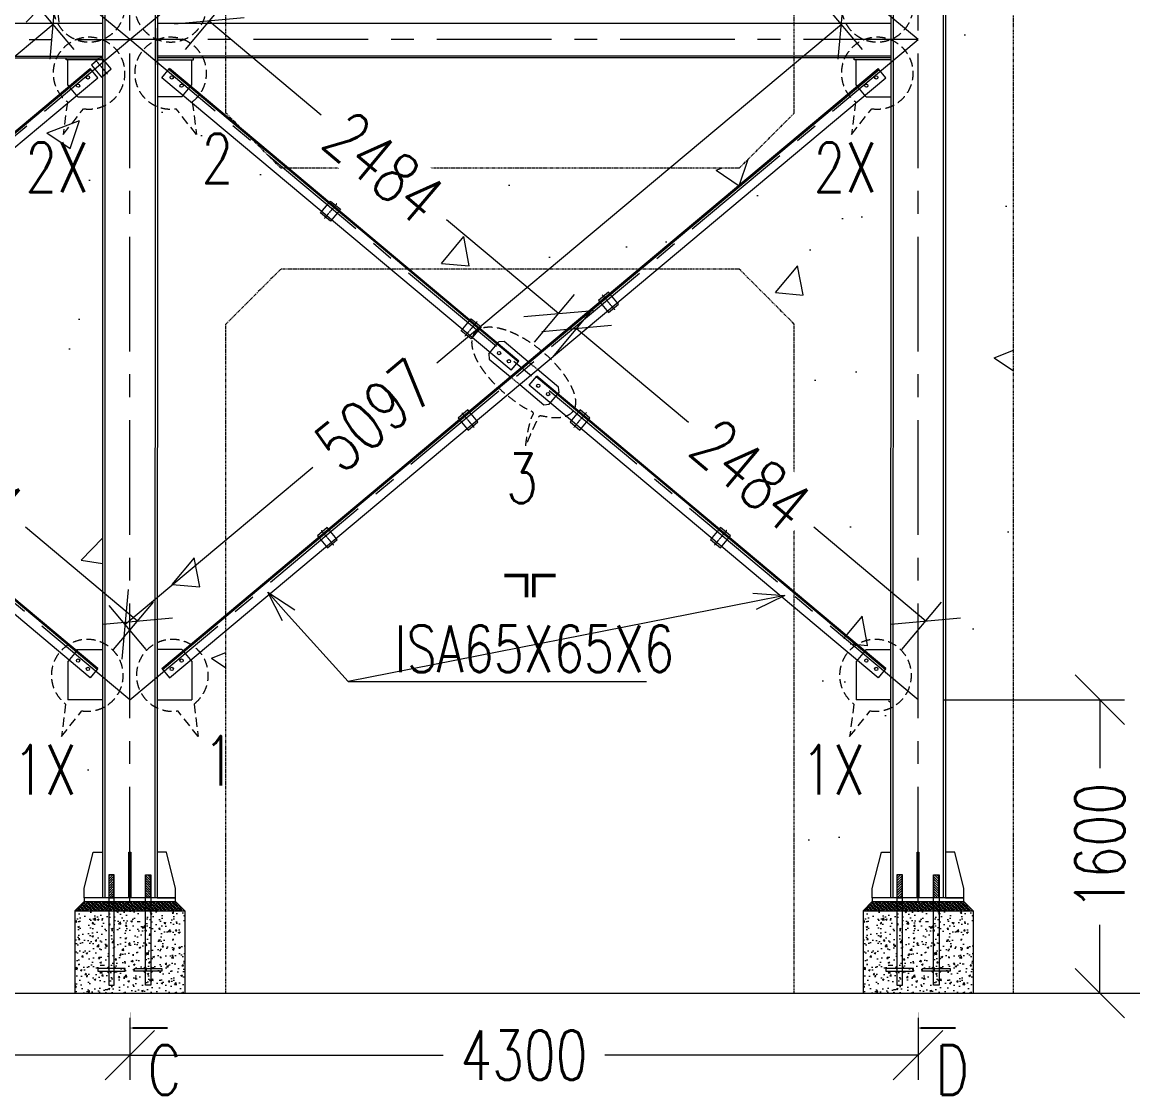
# Model space of a CAD drawing. Header units: millimetres. Extents: x 440906 to 556670, y 99378 to 157816.
# Drawn here: x 488000 to 494058, y 139886 to 145736 of the extents above; entities that cross this region are included whole.
import ezdxf
from ezdxf import colors
from ezdxf.entities.mleader import LeaderData, LeaderLine
from ezdxf.enums import TextEntityAlignment as Align
from ezdxf.math import Vec2, Vec3

# ---------------------------------------------------------------- set-up
doc = ezdxf.new("R2010")
doc.units = ezdxf.units.MM
for name, pattern in [('CENTER', [2, 1.25, -0.25, 0.25, -0.25]), ('HIDDEN', [0.375, 0.25, -0.125]), ('PHANTOM2', [31.75, 15.875, -3.175, 3.175, -3.175, 3.175, -3.175])]:
    doc.linetypes.add(name, pattern=pattern)
doc.layers.get('Defpoints').update_dxf_attribs({"lineweight": 0})
for name, color, linetype, lineweight in [('Center Line', 2, 'CENTER', 9), ('Construction Line', 3, 'Continuous', 20), ('Dimentions', 1, 'Continuous', 13), ('Text', 1, 'Continuous', 20)]:
    doc.layers.add(name, color=color, linetype=linetype, lineweight=lineweight)
doc.layers.add('Phantom Line', color=250, linetype='PHANTOM2', lineweight=5, transparency=0.4)
doc.styles.add('romans', font='romans.shx', dxfattribs={"width": 0.75})
doc.dimstyles.new('ASHU', dxfattribs={"dimscale": 135, "dimtxt": 2, "dimasz": 2, "dimexe": 1, "dimexo": 1, "dimtad": 0, "dimdec": 0, "dimtxsty": 'romans', "dimblk": 'OBLIQUE', "dimcen": 2.5, "dimclrd": 256, "dimclre": 256, "dimclrt": 256, "dimadec": 0, "dimazin": 0, "dimtfac": 1, "dimtdec": 0, "dimtmove": 0, "dimatfit": 3, "dimldrblk": 'OPEN', "dimfxl": 1, "dimtfill": 1, "dimlwd": 9, "dimlwe": 5, "dimarcsym": 0})

# ---------------------------------------------------------------- blocks, each defined once
blk = doc.blocks.new('RTGBGRB')
at = {"layer": 'Phantom Line', "true_color": 0x636466}
h = blk.add_hatch(dxfattribs=at)
h.set_pattern_fill('AR-CONC', color=251, scale=10)
h.set_pattern_definition([(50, (-101621.4, -232375), (1821.847, -159.391), [190.5, -2095.5]), (355, (-101621.4, -232375), (-352.434, 1910.568), [152.4, -1676.406]), (100.45144, (-101469.5, -232388.2), (1469.412, 1751.178), [161.9, -1780.902]), (46.1842, (-101621.4, -231867), (2710.79, -420.423), [285.75, -3143.25]), (96.6356, (-101395.5, -231902), (2374.041, 2474.261), [242.85, -2671.356]), (351.1842, (-101621.4, -231867), (2374.041, 2474.26), [228.6, -2514.597]), (21, (-101367.4, -231994), (1516.144, -1022.652), [190.5, -2095.5]), (326, (-101367.4, -231994), (618.02, 1841.88), [152.4, -1676.4]), (71.45144, (-101241, -232079.2), (2134.164, 819.228), [161.9, -1780.899]), (37.5, (-101621.4, -232374.96), (30.886, 845.5504), [0, -1656.08, 0, -1701.8, 0, -1682.75]), (7.5, (-101621.4, -232375), (668.1966, 1001.8057), [0, -970.28, 0, -1617.98, 0, -641.35]), (327.5, (-102187.8, -232374.96), (1355.906, -57.2874), [0, -635, 0, -1981.2, 0, -2628.9]), (317.5, (-102441.8, -232375), (1481.292, 254.265), [0, -825.5, 0, -1315.72, 0, -1866.9])])
edge = h.paths.add_edge_path()
edge.add_line((76640.5, 7849.3), (77840.5, 7764.3))
edge.add_line((77840.5, 7764.3), (77840.5, -860.5))
edge.add_line((77840.5, -860.5), (78219.1, -860.5))
edge.add_line((78219.1, -860.5), (78219.1, 89.5))
edge.add_line((78219.1, 89.5), (78269.1, 139.5))
edge.add_line((78269.1, 139.5), (78269.1, 159.5))
edge.add_line((78269.1, 159.5), (78369.1, 159.5))
edge.add_line((78369.1, 159.5), (78367.2, 9321.3))
edge.add_line((78367.2, 9321.3), (77838.7, 9334.5))
edge.add_line((77838.7, 9334.5), (77840.5, 8564.3))
edge.add_line((77840.5, 8564.3), (76640.5, 8564.3))
edge.add_line((76640.5, 8564.3), (76640.5, 10050))
edge.add_line((76640.5, 10050), (75233.8, 10085.1))
edge.add_arc((75140.5, 10088), 93.3, 178.87495, 358.26086, ccw=False)
edge.add_line((75047.3, 10089.8), (73640.5, 10125))
edge.add_line((73640.5, 10125), (73640.5, -860.5))
edge.add_line((73640.5, -860.5), (76640.5, -860.5))
edge.add_line((76640.5, -860.5), (76640.5, 7849.3))
h.paths.add_polyline_path([(79043.4, 1037.3), (78850.8, 876.1), (78857.2, 868.4), (78857.2, 659.5), (78669.1, 659.5), (78669.1, 159.5), (78769.1, 159.5), (78769.1, 139.5), (78819.1, 89.5), (78819.1, -860.5), (79043.4, -860.5)])
h.paths.add_polyline_path([(79043.4, 2776.7), (79280.4, 3013.7), (79934.1, 3013.7), (78809.1, 3955.6), (78802.7, 3947.9), (78669.1, 3947.9), (78669.1, 933.6), (78802.7, 933.6), (78809.1, 925.9), (79043.4, 1122.1)])
h.paths.add_polyline_path([(82487.3, 4005.4), (82480.9, 4013.1), (82480.9, 4149.5), (82470.9, 4149.5), (82143.4, 4150.4), (82143.4, 3863.7), (81843.4, 3563.7), (79378.4, 3563.7), (80035.4, 3013.7), (81302.8, 3013.7)])
h.paths.add_polyline_path([(79043.4, 4159.5), (78867.2, 4159.5), (78867.2, 4149.5), (78857.2, 4149.5), (78857.2, 4013.1), (78850.8, 4005.4), (79043.4, 3844.2)])
h.paths.add_polyline_path([(82669.1, 3947.9), (82535.5, 3947.9), (82529.1, 3955.6), (81404, 3013.7), (81843.4, 3013.7), (82143.4, 2713.7), (82143.4, 1225.2), (82669.1, 785.1)])
h.paths.add_polyline_path([(82669.1, 7734), (80669.1, 6059.5), (82143.4, 4825.2), (82143.4, 4848.8), (82638.4, 4434.4), (82626.8, 4420.5), (82669.1, 4385.1)])
edge = h.paths.add_edge_path(flags=16)
edge.add_arc((82536.9, 7608.5), 9, 0, 360)
edge = h.paths.add_edge_path(flags=16)
edge.add_arc((82590.6, 7653.4), 9, 0, 360)
h.paths.add_polyline_path([(82143.4, 4764), (82143.4, 4359.5), (82475.3, 4359.5), (82475.3, 4473.2), (82481.7, 4480.8)])
h.paths.add_polyline_path([(79043.4, 6491.3), (79549.2, 6997.1), (78669.1, 7734), (78669.1, 4385.1), (78711.3, 4420.5), (78699.7, 4434.4), (79043.4, 4722.1)])
edge = h.paths.add_edge_path(flags=16)
edge.add_arc((78801.2, 7608.5), 9, 0, 360)
edge = h.paths.add_edge_path(flags=16)
edge.add_arc((78747.5, 7653.4), 9, 0, 360)
h.paths.add_polyline_path([(82487.3, 7605.4), (82480.9, 7613.1), (82480.9, 7749.5), (82470.9, 7749.5), (82470.9, 7759.5), (78867.2, 7759.5), (78867.2, 7749.5), (78857.2, 7749.5), (78857.2, 7613.1), (78850.8, 7605.4), (79562, 7010), (79640.5, 7088.5), (81540.5, 7088.5), (81690.6, 6938.4)])
h.paths.add_polyline_path([(82669.1, 7547.9), (82535.5, 7547.9), (82529.1, 7555.6), (81736.8, 6892.2), (82143.4, 6485.6), (82143.4, 4848.8), (82638.4, 4434.4), (82626.8, 4420.5), (82669.1, 4385.1)], flags=17)
h.paths.add_polyline_path([(83343.4, 6491.3), (83815.9, 6963.8), (83109.1, 7555.6), (83102.7, 7547.9), (82969.1, 7547.9), (82969.1, 4385.1), (83011.3, 4420.5), (82999.7, 4434.4), (83343.4, 4722.1)])
h.paths.add_polyline_path([(83343.4, 4637.3), (83156.5, 4480.8), (83162.9, 4473.2), (83162.9, 4359.5), (83343.4, 4359.5)])
h.paths.add_polyline_path([(83109.1, 3955.6), (83102.7, 3947.9), (82969.1, 3947.9), (82969.1, 785.1), (83343.4, 1098.5), (83343.4, 2713.7), (83643.4, 3013.7), (84234.1, 3013.7)])
h.paths.add_polyline_path([(83343.4, 4159.5), (83167.2, 4159.5), (83167.2, 4149.5), (83157.2, 4149.5), (83157.2, 4013.1), (83150.8, 4005.4), (83463.3, 3743.8), (83343.4, 3863.7)])
h.paths.add_polyline_path([(86787.3, 4005.4), (86780.9, 4013.1), (86780.9, 4149.5), (86770.9, 4149.5), (86770.9, 4159.5), (86443.4, 4159.5), (86443.4, 3863.7), (86143.4, 3563.7), (83678.4, 3563.7), (84335.4, 3013.7), (85602.8, 3013.7)])
h.paths.add_polyline_path([(86969.1, 3947.9), (86835.5, 3947.9), (86829.1, 3955.6), (85704, 3013.7), (86143.4, 3013.7), (86443.4, 2713.7), (86443.4, 1225.2), (86969.1, 785.1)])
h.paths.add_polyline_path([(86969.1, 659.5), (86780.9, 659.5), (86780.9, 868.4), (86787.3, 876.1), (86443.4, 1164), (86443.4, -360.5), (86819.1, -360.5), (86819.1, 89.5), (86869.1, 139.5), (86869.1, 159.5), (86969.1, 159.5)])
h.paths.add_polyline_path([(83343.4, 1037.3), (83150.8, 876.1), (83157.2, 868.4), (83157.2, 659.5), (82969.1, 659.5), (82969.1, 159.5), (83069.1, 159.5), (83069.1, 139.5), (83119.1, 89.5), (83119.1, -360.5), (83343.4, -360.5)])
h.paths.add_polyline_path([(82669.1, 659.5), (82480.9, 659.5), (82480.9, 868.4), (82487.3, 876.1), (82143.4, 1164), (82143.4, -360.5), (82519.1, -360.5), (82519.1, 89.5), (82569.1, 139.5), (82569.1, 159.5), (82669.1, 159.5)])
h.paths.add_polyline_path([(86787.3, 7605.4), (86780.9, 7613.1), (86780.9, 7749.5), (86770.9, 7749.5), (86770.9, 7759.5), (83167.2, 7759.5), (83167.2, 7749.5), (83157.2, 7749.5), (83157.2, 7613.1), (83150.8, 7605.4), (83862, 7010), (83940.5, 7088.5), (85840.5, 7088.5), (85990.6, 6938.4)])
h.paths.add_polyline_path([(86969.1, 7547.9), (86835.5, 7547.9), (86829.1, 7555.6), (86036.8, 6892.2), (86443.4, 6485.6), (86443.4, 4848.8), (86938.4, 4434.4), (86926.8, 4420.5), (86969.1, 4385.1)])
h.paths.add_polyline_path([(86443.4, 4764), (86443.4, 4359.5), (86775.3, 4359.5), (86775.3, 4473.2), (86781.7, 4480.8)])
h.paths.add_polyline_path([(87638.7, 9089.5), (87267.2, 9098.8), (87269.1, 159.5), (87369.1, 159.5), (87369.1, 139.5), (87419.1, 89.5), (87419.1, -360.5), (87640.5, -360.5)])
h.paths.add_polyline_path([(88040.6, 9089.5), (87640.5, 9089.5), (87640.5, 8124.5), (88040.6, 8524.5)])
h.paths.add_polyline_path([(82667.2, 9213.8), (78667.2, 9313.8), (78669.1, 7959.5), (82669.1, 7959.5)])
h.paths.add_polyline_path([(86967.2, 9106.3), (82967.2, 9206.3), (82969.1, 7959.5), (86969.1, 7959.5)])
at = {"layer": 'Phantom Line', "color": 251, "true_color": 0x636466}
for p, q in [((87640.5, -936), (87640.5, 9089.5)), ((83343.4, 3863.7), (83343.4, 6491.3)), ((86443.4, 3863.7), (86443.4, 6485.6)), ((83643.4, 3563.7), (83343.4, 3863.7)), ((86143.4, 3563.7), (86443.4, 3863.7)), ((86143.4, 3563.7), (83643.4, 3563.7)), ((83643.4, 3013.7), (83343.4, 2713.7)), ((86143.4, 3013.7), (83643.4, 3013.7)), ((86443.4, 2713.7), (86143.4, 3013.7)), ((83343.4, -936), (83343.4, 2713.7)), ((86443.4, -936), (86443.4, 2713.7)), ((76640.5, -936), (87640.5, -936))]:
    blk.add_line(p, q, dxfattribs=at)
blk = doc.blocks.new('A$C3EDE4CEC')
at = {"layer": 'Defpoints', "true_color": 0x636466}
h = blk.add_hatch(dxfattribs=at)
h.set_pattern_fill('ANSI31', color=251, scale=50, style=0)
h.set_pattern_definition([(45, (-444021.413, 1908.5135), (-4.41941738, 4.41941738), [])])
h.paths.add_polyline_path([(59, 650), (41, 650), (41, 566.7), (59, 566.7)])
for points in [[(40, 316.7), (33, 309.7), (40, 309.7)], [(40, 292.6), (33, 299.7), (40, 299.7)], [(60, 316.7), (67.1, 309.7), (60, 309.7)], [(60, 292.6), (67.1, 299.7), (60, 299.7)]]:
    blk.add_hatch(color=251, dxfattribs=at).paths.add_polyline_path(points)
at = {"layer": 'Defpoints', "color": 251, "true_color": 0x636466}
for p, q in [((40, 650), (40, 566.7)), ((41, 566.7), (41, 650)), ((59, 566.7), (59, 650)), ((40, 566.7), (60, 566.7)), ((33, 309.7), (40, 316.7)), ((33, 299.7), (40, 292.6)), ((67.1, 309.7), (60, 316.7)), ((67.1, 299.7), (60, 292.6))]:
    blk.add_line(p, q, dxfattribs=at)
for points in [[(40, 249.7), (60, 249.7), (60, 650), (40, 650)], [(0, 299.7), (100, 299.7), (100, 309.7), (0, 309.7)]]:
    blk.add_lwpolyline(points, close=True, dxfattribs=at)
blk = doc.blocks.new('_Oblique')
at = {"color": 0, "linetype": 'ByBlock', "lineweight": -2}
blk.add_line((-0.5, -0.5), (0.5, 0.5), dxfattribs=at)
blk = doc.blocks.new('*D129')
at = {"layer": 'Defpoints', "color": 0, "transparency": 16777216}
for p in [(492886.7, 142040.8), (493186.7, 140440.5), (493878.6, 140440.5)]:
    blk.add_point(p, dxfattribs=at)
at = {"layer": 'Dimentions', "lineweight": 5, "transparency": 16777216}
for p, q in [((493021.7, 142040.8), (494013.6, 142040.8)), ((493321.7, 140440.5), (494013.6, 140440.5))]:
    blk.add_line(p, q, dxfattribs=at)
at = {"layer": 'Dimentions', "lineweight": 9, "transparency": 16777216}
for p, q in [((493878.6, 142040.8), (493878.6, 141667.3)), ((493878.6, 140440.5), (493878.6, 140813.9))]:
    blk.add_line(p, q, dxfattribs=at)
at = {"layer": 'Dimentions', "lineweight": 9, "transparency": 16777216, "xscale": 270, "yscale": 270, "zscale": 270}
for p, rotation in [((493878.6, 142040.8), 90), ((493878.6, 140440.5), 270)]:
    blk.add_blockref('_Oblique', p, dxfattribs=dict(at, rotation=rotation))
at = {"layer": 'Dimentions', "transparency": 16777216, "insert": (493878.6, 141240.6), "char_height": 270, "attachment_point": 5, "rotation": 90, "style": 'romans', "bg_fill": 3, "box_fill_scale": 1.1, "bg_fill_color": 256, "bg_fill_true_color": 13158600, "bg_fill_transparency": 0}
blk.add_mtext('1600', dxfattribs=at)
blk = doc.blocks.new('_Open')
at = {"color": 0, "linetype": 'ByBlock', "lineweight": -2}
for p, q in [((-1, 0.167), (0, 0)), ((-1, -0.167), (0, 0)), ((0, 0), (-1, 0))]:
    blk.add_line(p, q, dxfattribs=at)
blk = doc.blocks.new('*D130')
at = {"layer": 'Defpoints', "color": 0, "transparency": 16777216}
for p in [(484286.7, 140440.5), (488586.7, 140440.5), (488586.7, 140102.8)]:
    blk.add_point(p, dxfattribs=at)
at = {"layer": 'Dimentions', "lineweight": 5, "transparency": 16777216}
for p, q in [((484286.7, 140305.5), (484286.7, 139967.8)), ((488586.7, 140305.5), (488586.7, 139967.8))]:
    blk.add_line(p, q, dxfattribs=at)
at = {"layer": 'Dimentions', "lineweight": 9, "transparency": 16777216}
for p, q in [((484286.7, 140102.8), (485995.6, 140102.8)), ((488586.7, 140102.8), (486877.9, 140102.8))]:
    blk.add_line(p, q, dxfattribs=at)
at = {"layer": 'Dimentions', "lineweight": 9, "transparency": 16777216, "xscale": 270, "yscale": 270, "zscale": 270, "rotation": 180}
blk.add_blockref('_Oblique', (484286.7, 140102.8), dxfattribs=at)
at = {"layer": 'Dimentions', "lineweight": 9, "transparency": 16777216, "xscale": 270, "yscale": 270, "zscale": 270}
blk.add_blockref('_Oblique', (488586.7, 140102.8), dxfattribs=at)
at = {"layer": 'Dimentions', "transparency": 16777216, "insert": (486436.7, 140102.8), "char_height": 270, "attachment_point": 5, "style": 'romans', "bg_fill": 3, "box_fill_scale": 1.1, "bg_fill_color": 256, "bg_fill_true_color": 13158600, "bg_fill_transparency": 0}
blk.add_mtext('4300', dxfattribs=at)
blk = doc.blocks.new('*D131')
at = {"layer": 'Defpoints', "color": 0, "transparency": 16777216}
for p in [(488586.7, 140440.5), (492886.7, 140440.5), (492886.7, 140102.8)]:
    blk.add_point(p, dxfattribs=at)
at = {"layer": 'Dimentions', "lineweight": 5, "transparency": 16777216}
for p, q in [((488586.7, 140305.5), (488586.7, 139967.8)), ((492886.7, 140305.5), (492886.7, 139967.8))]:
    blk.add_line(p, q, dxfattribs=at)
at = {"layer": 'Dimentions', "lineweight": 9, "transparency": 16777216}
for p, q in [((488586.7, 140102.8), (490295.6, 140102.8)), ((492886.7, 140102.8), (491177.9, 140102.8))]:
    blk.add_line(p, q, dxfattribs=at)
at = {"layer": 'Dimentions', "lineweight": 9, "transparency": 16777216, "xscale": 270, "yscale": 270, "zscale": 270, "rotation": 180}
blk.add_blockref('_Oblique', (488586.7, 140102.8), dxfattribs=at)
at = {"layer": 'Dimentions', "lineweight": 9, "transparency": 16777216, "xscale": 270, "yscale": 270, "zscale": 270}
blk.add_blockref('_Oblique', (492886.7, 140102.8), dxfattribs=at)
at = {"layer": 'Dimentions', "transparency": 16777216, "insert": (490736.7, 140102.8), "char_height": 270, "attachment_point": 5, "style": 'romans', "bg_fill": 3, "box_fill_scale": 1.1, "bg_fill_color": 256, "bg_fill_true_color": 13158600, "bg_fill_transparency": 0}
blk.add_mtext('4300', dxfattribs=at)
blk = doc.blocks.new('*D168')
at = {"layer": 'Defpoints', "color": 0, "transparency": 16777216}
for p in [(488168.3, 145798.7), (488370, 145557.7), (484461.7, 142285.7)]:
    blk.add_point(p, dxfattribs=at)
at = {"layer": 'Dimentions', "lineweight": 5, "transparency": 16777216}
for p, q in [((488283.4, 145661.3), (488081.6, 145902.2)), ((484375.1, 142389.2), (484173.3, 142630.2))]:
    blk.add_line(p, q, dxfattribs=at)
at = {"layer": 'Dimentions', "lineweight": 9, "transparency": 16777216}
for p, q in [((488168.3, 145798.7), (485960.9, 143950.7)), ((484260, 142526.7), (485284.4, 143384.3))]:
    blk.add_line(p, q, dxfattribs=at)
at = {"layer": 'Dimentions', "lineweight": 9, "transparency": 16777216, "xscale": 270, "yscale": 270, "zscale": 270}
for p, rotation in [((488168.3, 145798.7), 39.93638314697022), ((484260, 142526.7), 219.9363831469702)]:
    blk.add_blockref('_Oblique', p, dxfattribs=dict(at, rotation=rotation))
at = {"layer": 'Dimentions', "transparency": 16777216, "insert": (485622.7, 143667.5), "char_height": 270, "attachment_point": 5, "rotation": 39.93638, "style": 'romans', "bg_fill": 3, "box_fill_scale": 1.1, "bg_fill_color": 256, "bg_fill_true_color": 13158600, "bg_fill_transparency": 0}
blk.add_mtext('5097', dxfattribs=at)
blk = doc.blocks.new('*D170')
at = {"layer": 'Defpoints', "color": 0, "transparency": 16777216}
for p in [(486506.8, 143880.5), (488628.7, 142544.9), (488411.7, 142285.7)]:
    blk.add_point(p, dxfattribs=at)
at = {"layer": 'Dimentions', "lineweight": 5, "transparency": 16777216}
for p, q in [((486593.5, 143984), (486810.5, 144243.2)), ((488498.4, 142389.2), (488715.4, 142648.4))]:
    blk.add_line(p, q, dxfattribs=at)
at = {"layer": 'Dimentions', "lineweight": 9, "transparency": 16777216}
for p, q in [((486723.8, 144139.7), (487334.3, 143628.6)), ((488628.7, 142544.9), (488018.2, 143056))]:
    blk.add_line(p, q, dxfattribs=at)
at = {"layer": 'Dimentions', "lineweight": 9, "transparency": 16777216, "xscale": 270, "yscale": 270, "zscale": 270}
for p, rotation in [((486723.8, 144139.7), 140.0636168530299), ((488628.7, 142544.9), 320.0636168530299)]:
    blk.add_blockref('_Oblique', p, dxfattribs=dict(at, rotation=rotation))
at = {"layer": 'Dimentions', "transparency": 16777216, "insert": (487676.3, 143342.3), "char_height": 270, "attachment_point": 5, "rotation": 320.06362, "style": 'romans', "bg_fill": 3, "box_fill_scale": 1.1, "bg_fill_color": 256, "bg_fill_true_color": 13158600, "bg_fill_transparency": 0}
blk.add_mtext('2484', dxfattribs=at)
blk = doc.blocks.new('*D162')
at = {"layer": 'Defpoints', "color": 0, "transparency": 16777216}
for p in [(492468.3, 145798.7), (492670, 145557.7), (488761.7, 142285.7)]:
    blk.add_point(p, dxfattribs=at)
at = {"layer": 'Dimentions', "lineweight": 5, "transparency": 16777216}
for p, q in [((492583.4, 145661.3), (492381.6, 145902.2)), ((488675.1, 142389.2), (488473.3, 142630.2))]:
    blk.add_line(p, q, dxfattribs=at)
at = {"layer": 'Dimentions', "lineweight": 9, "transparency": 16777216}
for p, q in [((492468.3, 145798.7), (490260.9, 143950.7)), ((488560, 142526.7), (489584.4, 143384.3))]:
    blk.add_line(p, q, dxfattribs=at)
at = {"layer": 'Dimentions', "lineweight": 9, "transparency": 16777216, "xscale": 270, "yscale": 270, "zscale": 270}
for p, rotation in [((492468.3, 145798.7), 39.93638314697022), ((488560, 142526.7), 219.9363831469702)]:
    blk.add_blockref('_Oblique', p, dxfattribs=dict(at, rotation=rotation))
at = {"layer": 'Dimentions', "transparency": 16777216, "insert": (489922.7, 143667.5), "char_height": 270, "attachment_point": 5, "rotation": 39.93638, "style": 'romans', "bg_fill": 3, "box_fill_scale": 1.1, "bg_fill_color": 256, "bg_fill_true_color": 13158600, "bg_fill_transparency": 0}
blk.add_mtext('5097', dxfattribs=at)
blk = doc.blocks.new('*D163')
at = {"layer": 'Defpoints', "color": 0, "transparency": 16777216}
for p in [(489020.5, 145816.9), (488803.5, 145557.7), (490708.4, 143962.9)]:
    blk.add_point(p, dxfattribs=at)
at = {"layer": 'Dimentions', "lineweight": 5, "transparency": 16777216}
for p, q in [((488890.1, 145661.3), (489107.1, 145920.4)), ((490795, 144066.5), (491012, 144325.6))]:
    blk.add_line(p, q, dxfattribs=at)
at = {"layer": 'Dimentions', "lineweight": 9, "transparency": 16777216}
for p, q in [((489020.5, 145816.9), (489631, 145305.8)), ((490925.4, 144222.1), (490314.9, 144733.2))]:
    blk.add_line(p, q, dxfattribs=at)
at = {"layer": 'Dimentions', "lineweight": 9, "transparency": 16777216, "xscale": 270, "yscale": 270, "zscale": 270}
for p, rotation in [((489020.5, 145816.9), 140.0636168530299), ((490925.4, 144222.1), 320.0636168530299)]:
    blk.add_blockref('_Oblique', p, dxfattribs=dict(at, rotation=rotation))
at = {"layer": 'Dimentions', "transparency": 16777216, "insert": (489972.9, 145019.5), "char_height": 270, "attachment_point": 5, "rotation": 320.06362, "style": 'romans', "bg_fill": 3, "box_fill_scale": 1.1, "bg_fill_color": 256, "bg_fill_true_color": 13158600, "bg_fill_transparency": 0}
blk.add_mtext('2484', dxfattribs=at)
blk = doc.blocks.new('*D164')
at = {"layer": 'Defpoints', "color": 0, "transparency": 16777216}
for p in [(490806.8, 143880.5), (492928.7, 142544.9), (492711.7, 142285.7)]:
    blk.add_point(p, dxfattribs=at)
at = {"layer": 'Dimentions', "lineweight": 5, "transparency": 16777216}
for p, q in [((490893.5, 143984), (491110.5, 144243.2)), ((492798.4, 142389.2), (493015.4, 142648.4))]:
    blk.add_line(p, q, dxfattribs=at)
at = {"layer": 'Dimentions', "lineweight": 9, "transparency": 16777216}
for p, q in [((491023.8, 144139.7), (491634.3, 143628.6)), ((492928.7, 142544.9), (492318.2, 143056))]:
    blk.add_line(p, q, dxfattribs=at)
at = {"layer": 'Dimentions', "lineweight": 9, "transparency": 16777216, "xscale": 270, "yscale": 270, "zscale": 270}
for p, rotation in [((491023.8, 144139.7), 140.0636168530299), ((492928.7, 142544.9), 320.0636168530299)]:
    blk.add_blockref('_Oblique', p, dxfattribs=dict(at, rotation=rotation))
at = {"layer": 'Dimentions', "transparency": 16777216, "insert": (491976.3, 143342.3), "char_height": 270, "attachment_point": 5, "rotation": 320.06362, "style": 'romans', "bg_fill": 3, "box_fill_scale": 1.1, "bg_fill_color": 256, "bg_fill_true_color": 13158600, "bg_fill_transparency": 0}
blk.add_mtext('2484', dxfattribs=at)
blk = doc.blocks.new('RT4TG')
at = {"color": 1}
blk.add_lwpolyline([(191832.7, 236597.6), (191902.7, 236597.6), (191902.7, 236682.6), (191832.7, 236682.6)], close=True, dxfattribs=at)
at = {"layer": 'Center Line'}
blk.add_line((191867.7, 236692.6), (191867.7, 236587.6), dxfattribs=at)
blk = doc.blocks.new('_Open30')
at = {"color": 0, "linetype": 'ByBlock', "lineweight": -2}
for p, q in [((-1, 0.268), (0, 0)), ((0, 0), (-1, -0.268)), ((0, 0), (-1, 0))]:
    blk.add_line(p, q, dxfattribs=at)
blk = doc.blocks.new('FGFG')
at = {"layer": 'Center Line', "linetype": 'CENTER', "ltscale": 500}
for p, q in [((488586.7, 145715.6), (484286.7, 149315.6)), ((488586.7, 145715.6), (492886.7, 149315.6)), ((492886.7, 145715.6), (488586.7, 149315.6)), ((484286.7, 142115.6), (488586.7, 145715.6)), ((488586.7, 142115.6), (484286.7, 145715.6)), ((484286.7, 145715.6), (488586.7, 145715.6)), ((488586.7, 142115.6), (492886.7, 145715.6)), ((492886.7, 142115.6), (488586.7, 145715.6)), ((492886.7, 145715.6), (488586.7, 145715.6))]:
    blk.add_line(p, q, dxfattribs=at)
at = {"layer": 'Construction Line'}
for p, q in [((484436.7, 145805.6), (488436.7, 145805.6)), ((488437, 145777.9), (488437, 145577.9)), ((488736.5, 145777.9), (488736.5, 145577.9)), ((488736.7, 145805.6), (492736.7, 145805.6)), ((488736.7, 145805.6), (492736.7, 145805.6)), ((484436.7, 145625.6), (488436.7, 145625.6)), ((484436.7, 145615.6), (488436.7, 145615.6)), ((488238.6, 145605.6), (488238.6, 145615.6)), ((488436.7, 145605.6), (488238.6, 145605.6)), ((488248.6, 145469.1), (488248.6, 145605.6)), ((492736.7, 145625.6), (488736.7, 145625.6)), ((492736.7, 145615.6), (488736.7, 145615.6)), ((488736.7, 145605.6), (488934.9, 145605.6)), ((488924.9, 145469.1), (488924.9, 145605.6)), ((488934.9, 145605.6), (488934.9, 145615.6)), ((492538.6, 145605.6), (492538.6, 145615.6)), ((492736.7, 145605.6), (492538.6, 145605.6)), ((492548.6, 145469.1), (492548.6, 145605.6)), ((484461.7, 142285.7), (488370, 145557.7)), ((484465.6, 142281.1), (488373.9, 145553.1)), ((488411.7, 145507.9), (488370, 145557.7)), ((488761.7, 142285.7), (492670, 145557.7)), ((488761.7, 145507.9), (488803.5, 145557.7)), ((488765.6, 142281.1), (492673.9, 145553.1)), ((490704.5, 143958.3), (488799.6, 145553.1)), ((490708.4, 143962.9), (488803.5, 145557.7)), ((492711.7, 145507.9), (492670, 145557.7)), ((484503.5, 142235.9), (488411.7, 145507.9)), ((488303.2, 145403.9), (488248.6, 145469.1)), ((490666.6, 143913.1), (488761.7, 145507.9)), ((488803.5, 142235.9), (492711.7, 145507.9)), ((488870.3, 145403.9), (488924.9, 145469.1)), ((492603.2, 145403.9), (492548.6, 145469.1)), ((488303.2, 145403.9), (488436.7, 145403.9)), ((488870.3, 145403.9), (488736.7, 145403.9)), ((492603.2, 145403.9), (492736.7, 145403.9)), ((490545.2, 144001.7), (490599.8, 144066.9)), ((490628, 144069.4), (490599.8, 144066.9)), ((490760.1, 143958.8), (490628, 144069.4)), ((490545.2, 144001.7), (490547.7, 143973.6)), ((490547.7, 143973.6), (490662.7, 143877.3)), ((490666.6, 143913.1), (490708.4, 143962.9)), ((490925.8, 143820.1), (490810.7, 143916.4)), ((488370, 142235.9), (486465.1, 143830.7)), ((488407.9, 142281.1), (486503, 143875.9)), ((488411.7, 142285.7), (486506.8, 143880.5)), ((490713.4, 143834.9), (490845.5, 143724.2)), ((490765.1, 143830.7), (490806.8, 143880.5)), ((492670, 142235.9), (490765.1, 143830.7)), ((492707.9, 142281.1), (490803, 143875.9)), ((492711.7, 142285.7), (490806.8, 143880.5)), ((490873.7, 143726.7), (490928.3, 143791.9)), ((490928.3, 143791.9), (490925.8, 143820.1)), ((490845.5, 143724.2), (490873.7, 143726.7)), ((488303.2, 142389.7), (488248.6, 142324.5)), ((488303.2, 142389.7), (488436.7, 142389.7)), ((488870.3, 142389.7), (488736.7, 142389.7)), ((488870.3, 142389.7), (488924.9, 142324.5)), ((492603.2, 142389.7), (492548.6, 142324.5)), ((492603.2, 142389.7), (492736.7, 142389.7)), ((488248.6, 142324.5), (488248.6, 142115.6)), ((488924.9, 142324.5), (488924.9, 142115.6)), ((492548.6, 142324.5), (492548.6, 142115.6)), ((488411.7, 142285.7), (488370, 142235.9)), ((488761.7, 142285.7), (488803.5, 142235.9)), ((492711.7, 142285.7), (492670, 142235.9)), ((488436.7, 142115.6), (488248.6, 142115.6)), ((488736.7, 142115.6), (488924.9, 142115.6)), ((492736.7, 142115.6), (492548.6, 142115.6))]:
    blk.add_line(p, q, dxfattribs=at)
at = {"layer": 'Construction Line', "linetype": 'HIDDEN', "ltscale": 20}
for p, q in [((490810.7, 143916.4), (490760.1, 143958.8)), ((490662.7, 143877.3), (490713.4, 143834.9))]:
    blk.add_line(p, q, dxfattribs=at)
at = {"layer": 'Construction Line'}
for centre in [(488304.6, 145464.5), (488358.3, 145509.4), (488815.2, 145509.4), (488868.9, 145464.5), (492604.6, 145464.5), (492658.3, 145509.4), (490601.2, 144006.3), (490654.9, 143961.4), (490814.7, 143827.6), (490868.4, 143782.7), (488304.6, 142329.1), (488868.9, 142329.1), (492604.6, 142329.1), (488358.3, 142284.2), (488815.2, 142284.2), (492658.3, 142284.2)]:
    blk.add_circle(centre, 9, dxfattribs=at)
at = {"layer": 'Text', "linetype": 'HIDDEN', "ltscale": 200}
for points in [[(488169.7, 145875.6), (488004.6, 145945.8), (488182.2, 145970.9, -8.03346)], [(489003.8, 145875.6), (489168.9, 145945.8), (488991.3, 145970.9, 8.03346)], [(492469.7, 145875.6), (492304.6, 145945.8), (492482.2, 145970.9, -8.03346)], [(488246.1, 145376.3), (488223.1, 145198.4), (488334.6, 145338.9, 8.03346)], [(488927.4, 145376.3), (488950.4, 145198.4), (488838.9, 145338.9, -8.03346)], [(492546.1, 145376.3), (492523.1, 145198.4), (492634.6, 145338.9, 8.03346)], [(488236.5, 142092.4), (488213.5, 141914.5), (488325, 142055, 8.03346)], [(488937, 142092.4), (488960, 141914.5), (488848.5, 142055, -8.03346)], [(492536.5, 142092.4), (492513.5, 141914.5), (492625, 142055, 8.03346)]]:
    blk.add_lwpolyline(points, format="xyb", close=True, dxfattribs=at)
blk.add_rational_spline([(490746.3, 143500.3), (490785.4, 143599.5), (490822.8, 143666.6), (491093.9, 143588.9), (491002.4, 143806.6), (490910.9, 144024.3), (490658.7, 144124.4), (490406.6, 144224.4), (490459, 144022.3), (490511.4, 143820.1), (490789.1, 143680.5), (490758.6, 143607.8), (490746.3, 143500.3)], [1, 1, 1, 0.733992566907, 1, 0.733992566907, 1, 0.733992566907, 1, 0.733992566907, 1, 1, 1], degree=2, knots=[0, 0, 0, 1, 1, 2.493228, 2.493228, 3.986457, 3.986457, 5.479685, 5.479685, 6.972914, 6.972914, 7.972914, 7.972914, 7.972914], dxfattribs=at)
at = {"layer": 'Text', "linetype": 'HIDDEN', "ltscale": 200, "style": 'romans', "width": 0.75}
for s, p in [('2', (489064.2, 145202.7)), ('2X', (488189.7, 145154.2)), ('2X', (492489.7, 145154.2)), ('3', (490725.9, 143458.5)), ('1', (489073.8, 141918.8)), ('1X', (488122.8, 141868.9)), ('1X', (492422.8, 141868.9))]:
    blk.add_text(s, height=270, dxfattribs=at).set_placement(p, align=Align.TOP_CENTER)
at = {"layer": 'Dimentions'}
dim = blk.add_linear_dim(base=(488168.3, 145798.7), p1=(484461.7, 142285.7), p2=(488370, 145557.7), angle=39.93638, dimstyle='ASHU', dxfattribs=at)
dim.commit()
dim.dimension.update_dxf_attribs({"geometry": '*D168', "text_midpoint": (485622.7, 143667.5), "dimtype": 129})
dim = blk.add_aligned_dim(p1=(486506.8, 143880.5), p2=(488411.7, 142285.7), distance=338, dimstyle='ASHU', dxfattribs=at)
dim.commit()
dim.dimension.update_dxf_attribs({"geometry": '*D170', "text_midpoint": (487676.3, 143342.3)})
dim = blk.add_linear_dim(base=(492468.3, 145798.7), p1=(488761.7, 142285.7), p2=(492670, 145557.7), angle=39.93638, dimstyle='ASHU', dxfattribs=at)
dim.commit()
dim.dimension.update_dxf_attribs({"geometry": '*D162', "text_midpoint": (489922.7, 143667.5), "dimtype": 129})
at = {"layer": 'Text', "const_width": 20}
blk.add_lwpolyline([(490630.2, 142793.5), (490750.2, 142793.5), (490750.2, 142673.5)], dxfattribs=at)
at = {"layer": 'Construction Line', "linetype": 'CENTER', "rotation": 39.93638314698141}
for p in [(493223.3, -159045.8), (495223.1, -160971.6), (494456.3, -161613.5)]:
    blk.add_blockref('RT4TG', p, dxfattribs=at)
at = {"layer": 'Dimentions'}
dim = blk.add_aligned_dim(p1=(490708.4, 143962.9), p2=(488803.5, 145557.7), distance=-338, dimstyle='ASHU', dxfattribs=at)
dim.commit()
dim.dimension.update_dxf_attribs({"geometry": '*D163', "text_midpoint": (489972.9, 145019.5)})
at = {"layer": 'Construction Line', "linetype": 'CENTER', "xscale": -1, "rotation": 320.0636168542291}
for p in [(484889.6, -159832.2), (485656.4, -160474.2)]:
    blk.add_blockref('RT4TG', p, dxfattribs=at)
at = {"layer": 'Dimentions'}
dim = blk.add_aligned_dim(p1=(490806.8, 143880.5), p2=(492711.7, 142285.7), distance=338, dimstyle='ASHU', dxfattribs=at)
dim.commit()
dim.dimension.update_dxf_attribs({"geometry": '*D164', "text_midpoint": (491976.3, 143342.3)})
at = {"layer": 'Text', "const_width": 20}
blk.add_lwpolyline([(490910.2, 142793.5), (490790.2, 142793.5), (490790.2, 142673.5)], dxfattribs=at)
at = {"layer": 'Construction Line', "linetype": 'CENTER'}
for p, rotation in [((495989.8, -160329.7), 39.93638314698141), ((192018.4, 85362.3), 320.063616851775), ((192785.1, 84720.4), 320.063616851775)]:
    blk.add_blockref('RT4TG', p, dxfattribs=dict(at, rotation=rotation))
at = {"layer": 'Text'}
ml = blk.add_multileader_mtext('Standard', dxfattribs=at)
ml.set_content('ISA65X65X6', color=256, style='romans')
ml.set_leader_properties(color=256)
ml.set_arrow_properties(name='OPEN30')
ml.build(insert=Vec2(0, 0))
ml.multileader.update_dxf_attribs({"text_left_attachment_type": 5, "text_right_attachment_type": 5, "dogleg_length": 0.36, "arrow_head_size": 170, "scale": 85})
ctx = ml.context
ctx.base_point, ctx.scale, ctx.char_height, ctx.arrow_head_size, ctx.landing_gap_size, ctx.plane_origin = Vec3(489808, 142215.4), 85, 255, 170, 170, Vec3(494305.1, 142812.2)
ctx.left_attachment, ctx.right_attachment, ctx.text_align_type = 5, 5, 1
notes = []
notes.append((ctx, [(1, (1, 1, 0), (489777.4, 142215.4), (1, 0), 30.6, [(1, [(492160.7, 142685)], 0, []), (0, [(489339, 142702.2)], 0, [])])]))
ctx.mtext.insert, ctx.mtext.alignment, ctx.mtext.flow_direction = Vec3(490793.1, 142521.4), 2, 5
for ctx, leaders in notes:
    for number, flags, end, landing, length, lines in leaders:
        leader = LeaderData()
        leader.index, (leader.has_last_leader_line, leader.has_dogleg_vector, leader.attachment_direction) = number, flags
        leader.last_leader_point, leader.dogleg_vector, leader.dogleg_length = Vec3(end), Vec3(landing), length
        for number, points, colour, breaks in lines:
            line = LeaderLine()
            line.index, line.vertices, line.color, line.breaks = number, Vec3.list(points), colors.encode_raw_color(colour), breaks
            leader.lines.append(line)
        ctx.leaders.append(leader)

msp = doc.modelspace()

# ---------------------------------------------------------------- hatches: boundary and pattern name
at = {"layer": 'Construction Line', "true_color": 0x636466}
h = msp.add_hatch(dxfattribs=at)
h.set_pattern_fill('JIS_STN_1E', color=251, scale=10)
h.set_pattern_definition([(45, (473393.929, 140440.515), (-7.071068, 7.071068), []), (45, (473400.979, 140440.515), (-7.071068, 7.071068), [10, -5])])
h.paths.add_polyline_path([(488471.8, 140940.5), (488336.7, 140940.5), (488286.7, 140890.5), (488471.7, 140890.5)])
h.paths.add_polyline_path([(488836.7, 140940.5), (488471.8, 140940.5), (488471.7, 140890.5), (488886.7, 140890.5)])
h = msp.add_hatch(dxfattribs=at)
h.set_pattern_fill('JIS_STN_1E', color=251, scale=10)
h.set_pattern_definition([(45, (477693.929, 140440.515), (-7.071068, 7.071068), []), (45, (477700.979, 140440.515), (-7.071068, 7.071068), [10, -5])])
h.paths.add_polyline_path([(492771.8, 140940.5), (492636.7, 140940.5), (492586.7, 140890.5), (492771.7, 140890.5)])
h.paths.add_polyline_path([(493136.7, 140940.5), (492771.8, 140940.5), (492771.7, 140890.5), (493186.7, 140890.5)])
h = msp.add_hatch(dxfattribs=at)
h.set_pattern_fill('AR-CONC', color=251, scale=0.5)
h.set_pattern_definition([(50, (473393.93, 140440.515), (91.09233, -7.96954), [9.525, -104.775]), (355, (473393.93, 140440.52), (-17.6217, 95.5284), [7.62, -83.8203]), (100.45144, (473401.52, 140439.85), (73.4706, 87.5589), [8.095, -89.0451]), (46.1842, (473393.93, 140465.92), (135.5395, -21.0212), [14.2875, -157.1625]), (96.6356, (473405.22, 140464.16), (118.7021, 123.7131), [12.1425, -133.5678]), (351.1842, (473393.93, 140465.92), (118.7021, 123.713), [11.43, -125.7299]), (21, (473406.63, 140459.565), (75.8072, -51.1326), [9.525, -104.775]), (326, (473406.63, 140459.57), (30.901, 92.094), [7.62, -83.82]), (71.45144, (473412.95, 140455.304), (106.7082, 40.9614), [8.095, -89.04497]), (37.5, (473393.93, 140440.515), (1.5443, 42.27752), [0, -82.804, 0, -85.09, 0, -84.1375]), (7.5, (473393.93, 140440.515), (33.40983, 50.09029), [0, -48.514, 0, -80.899, 0, -32.0675]), (327.5, (473365.608, 140440.515), (67.7953, -2.86437), [0, -31.75, 0, -99.06, 0, -131.445]), (317.5, (473352.91, 140440.515), (74.0646, 12.71325), [0, -41.275, 0, -65.786, 0, -93.345])])
h.paths.add_polyline_path([(488886.7, 140890.5), (488286.7, 140890.5), (488286.7, 140440.5), (488886.7, 140440.5)])
h = msp.add_hatch(dxfattribs=at)
h.set_pattern_fill('AR-CONC', color=251, scale=0.5)
h.set_pattern_definition([(50, (477693.93, 140440.515), (91.09233, -7.96954), [9.525, -104.775]), (355, (477693.93, 140440.52), (-17.6217, 95.5284), [7.62, -83.8203]), (100.45144, (477701.52, 140439.85), (73.4706, 87.5589), [8.095, -89.0451]), (46.1842, (477693.93, 140465.92), (135.5395, -21.0212), [14.2875, -157.1625]), (96.6356, (477705.22, 140464.16), (118.7021, 123.7131), [12.1425, -133.5678]), (351.1842, (477693.93, 140465.92), (118.7021, 123.713), [11.43, -125.7299]), (21, (477706.63, 140459.565), (75.8072, -51.1326), [9.525, -104.775]), (326, (477706.63, 140459.57), (30.901, 92.094), [7.62, -83.82]), (71.45144, (477712.95, 140455.304), (106.7082, 40.9614), [8.095, -89.04497]), (37.5, (477693.93, 140440.515), (1.5443, 42.27752), [0, -82.804, 0, -85.09, 0, -84.1375]), (7.5, (477693.93, 140440.515), (33.40983, 50.09029), [0, -48.514, 0, -80.899, 0, -32.0675]), (327.5, (477665.608, 140440.515), (67.7953, -2.86437), [0, -31.75, 0, -99.06, 0, -131.445]), (317.5, (477652.91, 140440.515), (74.0646, 12.71325), [0, -41.275, 0, -65.786, 0, -93.345])])
h.paths.add_polyline_path([(493186.7, 140890.5), (492586.7, 140890.5), (492586.7, 140440.5), (493186.7, 140440.5)])

# ---------------------------------------------------------------- linework, layer by layer
at = {"layer": 'Center Line', "linetype": 'CENTER', "ltscale": 500}
for p, q in [((488586.7, 140940.5), (488587.7, 150926)), ((492886.7, 140940.5), (492887.8, 150818.5))]:
    msp.add_line(p, q, dxfattribs=at)
at = {"layer": 'Construction Line'}
for p, q in [((488437.7, 150916.1), (488436.8, 140960.5)), ((488450.8, 150916.1), (488449.9, 140960.5)), ((488724.6, 150915.9), (488723.7, 140960.5)), ((488737.7, 150915.9), (488736.7, 140960.5)), ((492737.9, 150808.7), (492736.7, 140960.5)), ((492750.9, 150808.6), (492749.9, 140960.5)), ((493024.7, 150808.5), (493023.7, 140960.5)), ((493037.8, 150808.5), (493036.7, 140960.5)), ((488336.7, 140940.5), (488286.7, 140890.5)), ((488736.7, 140960.5), (488436.7, 140960.5)), ((488836.7, 140940.5), (488886.7, 140890.5)), ((492636.7, 140940.5), (492586.7, 140890.5)), ((493036.7, 140960.5), (492736.7, 140960.5)), ((493136.7, 140940.5), (493186.7, 140890.5)), ((488286.7, 140890.5), (488286.7, 140440.5)), ((488286.7, 140890.5), (488886.7, 140890.5)), ((488886.7, 140890.5), (488886.7, 140440.5)), ((492586.7, 140890.5), (492586.7, 140440.5)), ((492586.7, 140890.5), (493186.7, 140890.5)), ((493186.7, 140890.5), (493186.7, 140440.5)), ((488286.7, 140440.5), (488886.7, 140440.5)), ((492586.7, 140440.5), (493186.7, 140440.5))]:
    msp.add_line(p, q, dxfattribs=at)
for points in [[(488386.7, 141210.1), (488436.7, 141210.1), (488436.7, 140960.5), (488336.7, 140960.5), (488336.7, 141010.7)], [(488581.7, 141210.1), (488591.7, 141210.1), (488591.7, 140960.5), (488581.7, 140960.5)], [(488786.7, 141210.1), (488736.7, 141210.1), (488736.7, 140960.5), (488836.7, 140960.5), (488836.7, 141010.7)], [(492686.7, 141210.1), (492736.7, 141210.1), (492736.7, 140960.5), (492636.7, 140960.5), (492636.7, 141010.7)], [(492881.7, 141210.1), (492891.7, 141210.1), (492891.7, 140960.5), (492881.7, 140960.5)], [(493086.7, 141210.1), (493036.7, 141210.1), (493036.7, 140960.5), (493136.7, 140960.5), (493136.7, 141010.7)], [(488336.7, 140940.5), (488836.7, 140940.5), (488836.7, 140960.5), (488336.7, 140960.5)], [(492636.7, 140940.5), (493136.7, 140940.5), (493136.7, 140960.5), (492636.7, 140960.5)]]:
    msp.add_lwpolyline(points, close=True, dxfattribs=at)
at = {"layer": 'Text', "const_width": 2}
for points in [[(488588.4, 140336.3), (488588.4, 140164.9)], [(492886.7, 140336.3), (492886.7, 140164.9)]]:
    msp.add_lwpolyline(points, dxfattribs=at)
at = {"layer": 'Text'}
for points in [[(488588.4, 140250.6, 0, 50, 0), (488671.6, 140250.6, 10, 10, 0), (488793.6, 140250.6, 10, 10, 0)], [(492886.7, 140250.6, 0, 50, 0), (492969.9, 140250.6, 10, 10, 0), (493091.9, 140250.6, 10, 10, 0)]]:
    msp.add_lwpolyline(points, format="xyseb", dxfattribs=at)

# ---------------------------------------------------------------- block references
at = {"layer": 'Construction Line'}
msp.add_blockref('RTGBGRB', (405767.7, 141376.1), dxfattribs=at)
at = {"layer": 'Construction Line', "yscale": 1.5, "zscale": 1.5}
for p, xscale, rotation in [((488411.4, 140110.5), 1.5, 359.9778028784348), ((488761.4, 140110.5), -1.5, 359.9778028779011), ((492711.4, 140110.5), 1.5, 359.9778028784348), ((493061.4, 140110.5), -1.5, 359.9778028779011)]:
    msp.add_blockref('A$C3EDE4CEC', p, dxfattribs=dict(at, xscale=xscale, rotation=rotation))

# ---------------------------------------------------------------- texts
at = {"layer": 'Text', "style": 'romans', "width": 0.75}
for s, p in [('C', (488774.9, 140156.5)), ('D', (493073.3, 140156.5))]:
    msp.add_text(s, height=270, dxfattribs=at).set_placement(p, align=Align.TOP_CENTER)

# ---------------------------------------------------------------- next in the draw order: dimensions: what is measured, and where the dimension line sits
at = {"layer": 'Dimentions'}
dim = msp.add_linear_dim(base=(493878.6, 140440.5), p1=(492886.7, 142040.8), p2=(493186.7, 140440.5), angle=90, dimstyle='ASHU', dxfattribs=at)
dim.commit()
dim.dimension.update_dxf_attribs({"geometry": '*D129', "text_midpoint": (493878.6, 141240.6)})
dim = msp.add_linear_dim(base=(488586.7, 140102.8), p1=(484286.7, 140440.5), p2=(488586.7, 140440.5), dimstyle='ASHU', dxfattribs=at)
dim.commit()
dim.dimension.update_dxf_attribs({"geometry": '*D130', "text_midpoint": (486436.7, 140102.8)})

# ---------------------------------------------------------------- next in the draw order: block references
msp.add_blockref('FGFG', (0, -74.8), dxfattribs=at)

# ---------------------------------------------------------------- next in the draw order: dimensions: what is measured, and where the dimension line sits
dim = msp.add_linear_dim(base=(492886.7, 140102.8), p1=(488586.7, 140440.5), p2=(492886.7, 140440.5), dimstyle='ASHU', override={"dimtmove": 1}, dxfattribs=at)
dim.commit()
dim.dimension.update_dxf_attribs({"geometry": '*D131', "text_midpoint": (490736.7, 140102.8)})

# ---------------------------------------------------------------- next in the draw order: linework, layer by layer
at = {"layer": 'Phantom Line', "linetype": 'ByBlock', "lineweight": 5}
msp.add_line((477208.1, 140440), (554142.5, 140440), dxfattribs=at)

doc.saveas('drawing.dxf')
